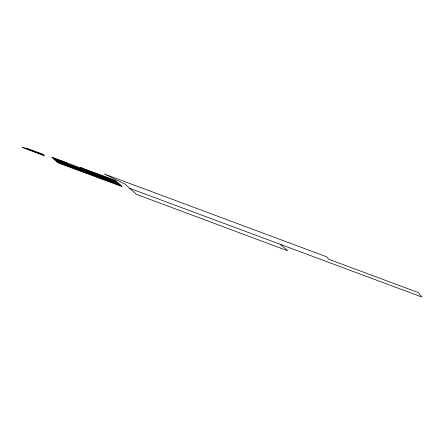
<?xml version="1.0" encoding="UTF-8"?>
<svg xmlns="http://www.w3.org/2000/svg" width="444" height="444" viewBox="0 0 444 444"><rect width="100%" height="100%" fill="white"/><g stroke="black" fill="none" stroke-linecap="round" stroke-linejoin="round"><path stroke-width="0.67" d="M79.731 169.919L56.294 161.266L57.864 162.665L62.354 164.447L122.133 186.597L120.424 185.065L56.049 161.05L54.401 159.568L78.077 168.32M57.126 162.01L121.373 185.919M115.923 181.047L80.619 167.899L82.301 169.397L80.769 168.032L51.809 157.254L54.162 159.352L75.541 167.316L74.747 166.589L75.652 167.416L118.548 183.394L120.424 185.065M52.053 157.47L66.611 162.887L67.871 164.025M81.457 168.648L116.883 181.901L118.548 183.394M43.601 154.978L22.2 147.008L23.499 147.991L44.544 155.822L42.713 154.185L26.596 148.118L27.739 149.073M53.319 158.608L117.605 182.545M55.228 160.306L119.48 184.227L97.935 176.046L98.263 176.323M129.731 188.334L421.8 296.992L418.292 292.596L328.582 259.174L326.706 256.826L104.296 173.987L124.953 184.06L136.475 194.355L287.668 250.771L280.73 244.572M93.118 172.994L116.639 181.685L115.385 180.564L110.878 178.777L80.736 167.554L81.407 168.193M116.123 182.817L116.45 183.095M112.499 181.185L103.408 177.8M113.092 181.69L113.42 181.968M110.062 180.558L110.39 180.841M107.026 179.432L107.354 179.709M103.996 178.305L104.323 178.582M100.966 177.173L101.293 177.456M96.176 174.564L101.415 178.993M96.864 174.448L97.591 175.091M95.898 173.593L96.626 174.237M79.171 170.707L77.411 169.109M75.774 167.527L77.195 168.903L76.557 168.243M96.97 173.598L97.647 174.242M117.327 182.967L98.474 175.946L99.162 176.54L118.015 183.555L117.327 182.967"/></g></svg>
